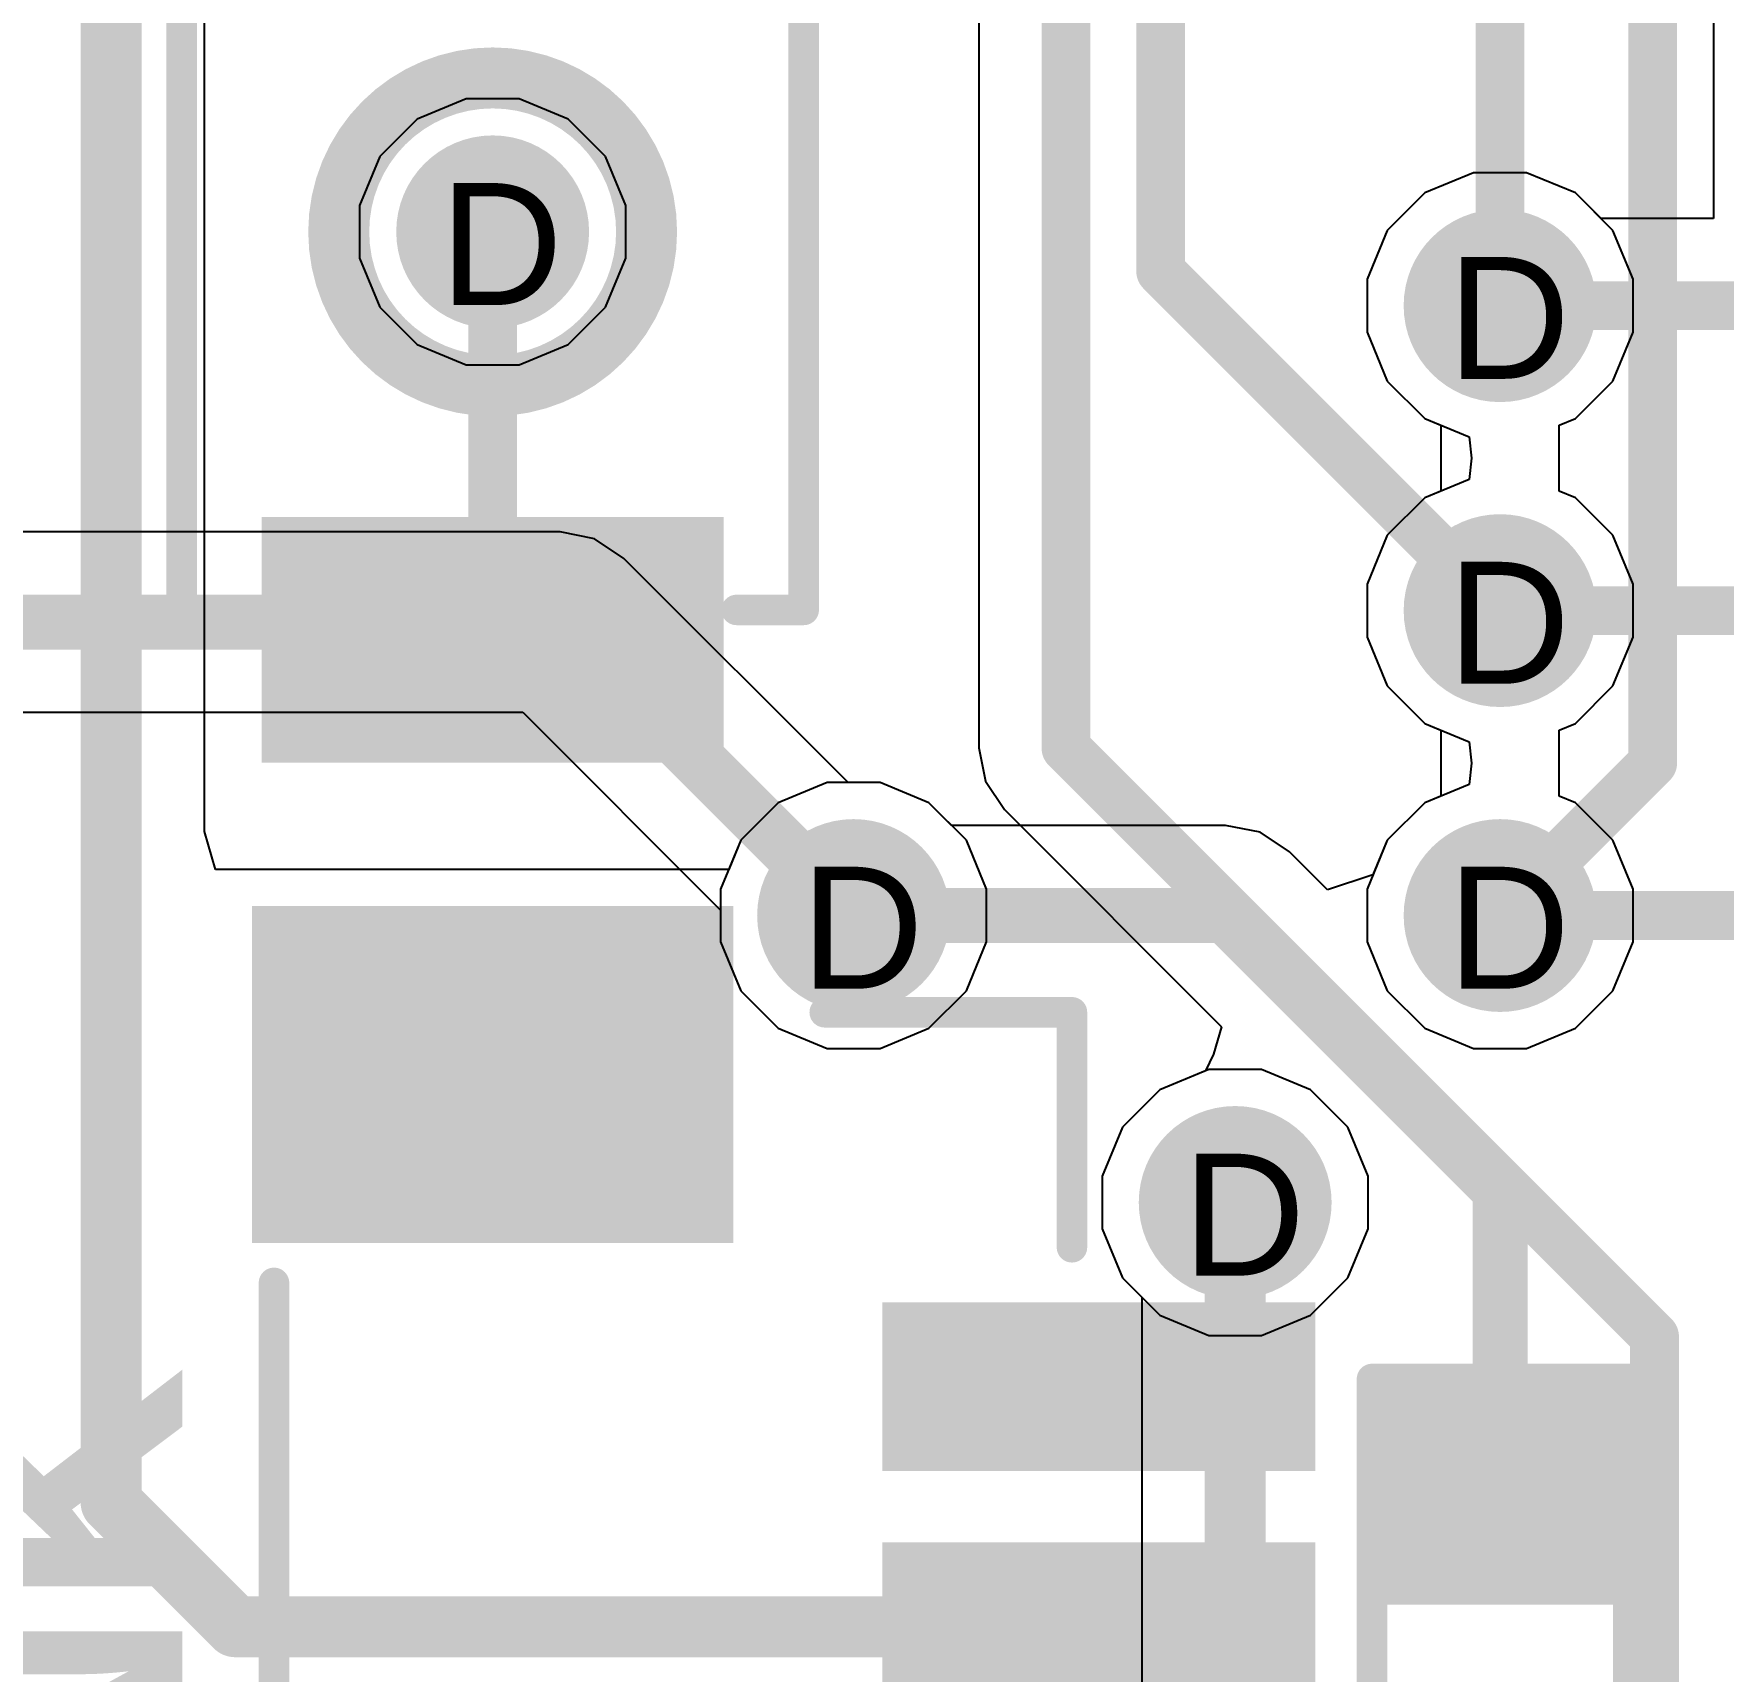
# Model space of a CAD drawing. Header units: inches. Extents: x 0 to 5032, y 0 to 5323.
# Drawn here: x 99.35 to 106.39, y 13.31 to 20.13 of the extents above; entities that cross this region are included whole.
import ezdxf

# ---------------------------------------------------------------- set-up
doc = ezdxf.new("R2010")
doc.units = ezdxf.units.IN
for name, color, linetype in [('Bottom Layer', 5, 'Continuous'), ('Bottom Solder', 6, 'Continuous'), ('Drill Drawing', 1, 'Continuous'), ('Layer 1', 16, 'Continuous'), ('Layer 2', 76, 'Continuous'), ('Top Layer', 1, 'Continuous'), ('Top Overlay', 2, 'Continuous'), ('Top Paste', 8, 'Continuous'), ('Top Solder', 216, 'Continuous'), ('Via Holes', 16, 'Continuous')]:
    doc.layers.add(name, color=color, linetype=linetype)
doc.styles.add('Arial', font='', dxfattribs={"height": 0.2})
doc.styles.add('Arial_Bold', font='', dxfattribs={"height": 0.2})
doc.styles.get('Arial').set_extended_font_data('Arial')
doc.styles.get('Arial_Bold').set_extended_font_data('Arial', bold=True)

# ---------------------------------------------------------------- blocks, each defined once
blk = doc.blocks.new('B3U_1000P_54')
at = {"layer": 'Top Layer'}
for points in [[(-2.10999959, 0.85999955), (-1.28999869, 0.85999955), (-1.28999869, -0.85999955), (-2.10999959, -0.85999955)], [(1.29000123, 0.85999955), (2.11000213, 0.85999955), (2.11000213, -0.85999955), (1.29000123, -0.85999955)]]:
    blk.add_hatch(color=1, dxfattribs=at).paths.add_polyline_path(points)
at = {"layer": 'Top Paste'}
for points in [[(-2.10999959, 0.85999955), (-1.28999869, 0.85999955), (-1.28999869, -0.85999955), (-2.10999959, -0.85999955)], [(1.29000123, 0.85999955), (2.11000213, 0.85999955), (2.11000213, -0.85999955), (1.29000123, -0.85999955)]]:
    blk.add_hatch(color=8, dxfattribs=at).paths.add_polyline_path(points)
at = {"layer": 'Top Solder'}
for points in [[(-2.21159959, 0.96159955), (-1.18839869, 0.96159955), (-1.18839869, -0.96159955), (-2.21159959, -0.96159955)], [(1.18840123, 0.96159955), (2.21160213, 0.96159955), (2.21160213, -0.96159955), (1.18840123, -0.96159955)]]:
    blk.add_hatch(color=216, dxfattribs=at).paths.add_polyline_path(points)
at = {"layer": 'Top Overlay'}
for points in [[(-1.5748, 1.2954, 0.127, 0.127, 0), (1.57480254, 1.2954, 0.127, 0.127, 0)], [(-1.5748, 1.2954, 0.127, 0.127, 0), (-1.5748, 1.016, 0.127, 0.127, 0)], [(1.57480254, 1.2954, 0.127, 0.127, 0), (1.57480254, 1.016, 0.127, 0.127, 0)], [(-1.5748, -1.016, 0.127, 0.127, 0), (-1.5748, -1.2954, 0.127, 0.127, 0)], [(1.57480254, -1.016, 0.127, 0.127, 0), (1.57480254, -1.2954, 0.127, 0.127, 0)], [(-1.5748, -1.2954, 0.127, 0.127, 0), (1.57480254, -1.2954, 0.127, 0.127, 0)]]:
    blk.add_lwpolyline(points, format="xyseb", dxfattribs=at)
for points in [[(-1.60655, 1.2954, 0.0635, 0.0635, 1), (-1.54305, 1.2954, 0.0635, 0.0635, 1)], [(-1.60655, 1.2954, 0.0635, 0.0635, 1), (-1.54305, 1.2954, 0.0635, 0.0635, 1)], [(1.54305254, 1.2954, 0.0635, 0.0635, 1), (1.60655254, 1.2954, 0.0635, 0.0635, 1)], [(1.54305254, 1.2954, 0.0635, 0.0635, 1), (1.60655254, 1.2954, 0.0635, 0.0635, 1)], [(-1.60655, 1.016, 0.0635, 0.0635, 1), (-1.54305, 1.016, 0.0635, 0.0635, 1)], [(1.54305254, 1.016, 0.0635, 0.0635, 1), (1.60655254, 1.016, 0.0635, 0.0635, 1)], [(0.64106806, 0, 0.254, 0.254, 1), (-0.64106806, 0, 0.254, 0.254, 1)], [(-0.7045680599999999, 0, 0.127, 0.127, 1), (-0.5775680599999999, 0, 0.127, 0.127, 1)], [(0.5775680599999999, 0, 0.127, 0.127, 1), (0.7045680599999999, 0, 0.127, 0.127, 1)], [(-1.60655, -1.016, 0.0635, 0.0635, 1), (-1.54305, -1.016, 0.0635, 0.0635, 1)], [(1.54305254, -1.016, 0.0635, 0.0635, 1), (1.60655254, -1.016, 0.0635, 0.0635, 1)], [(-1.60655, -1.2954, 0.0635, 0.0635, 1), (-1.54305, -1.2954, 0.0635, 0.0635, 1)], [(-1.60655, -1.2954, 0.0635, 0.0635, 1), (-1.54305, -1.2954, 0.0635, 0.0635, 1)], [(1.54305254, -1.2954, 0.0635, 0.0635, 1), (1.60655254, -1.2954, 0.0635, 0.0635, 1)], [(1.54305254, -1.2954, 0.0635, 0.0635, 1), (1.60655254, -1.2954, 0.0635, 0.0635, 1)]]:
    blk.add_lwpolyline(points, format="xyseb", close=True, dxfattribs=at)
blk = doc.blocks.new('R___0603_109')
at = {"layer": 'Top Layer'}
for points in [[(-0.3809999999999999, 0.4445), (-0.3809999999999999, -0.4445), (-1.143, -0.4445), (-1.143, 0.4445)], [(1.143, 0.4445), (1.143, -0.4445), (0.3809999999999999, -0.4445), (0.3809999999999999, 0.4445)]]:
    blk.add_hatch(color=1, dxfattribs=at).paths.add_polyline_path(points)
at = {"layer": 'Top Paste'}
for points in [[(-0.3809999999999999, 0.4445), (-0.3809999999999999, -0.4445), (-1.143, -0.4445), (-1.143, 0.4445)], [(1.143, 0.4445), (1.143, -0.4445), (0.3809999999999999, -0.4445), (0.3809999999999999, 0.4445)]]:
    blk.add_hatch(color=8, dxfattribs=at).paths.add_polyline_path(points)
at = {"layer": 'Top Solder'}
for points in [[(-0.2794, 0.5460999999999999), (-0.2794, -0.5460999999999999), (-1.2446, -0.5460999999999999), (-1.2446, 0.5460999999999999)], [(1.2446, 0.5460999999999999), (1.2446, -0.5460999999999999), (0.2794, -0.5460999999999999), (0.2794, 0.5460999999999999)]]:
    blk.add_hatch(color=216, dxfattribs=at).paths.add_polyline_path(points)
at = {"layer": 'Top Overlay'}
for points in [[(-1.2192, -0.5334, 0.127, 0.127, 0), (-1.2192, 0.5334, 0.127, 0.127, 0)], [(1.2192, 0.5334, 0.127, 0.127, 0), (-1.2192, 0.5334, 0.127, 0.127, 0)], [(1.2192, -0.5334, 0.127, 0.127, 0), (1.2192, 0.5334, 0.127, 0.127, 0)], [(1.2192, -0.5334, 0.127, 0.127, 0), (-1.2192, -0.5334, 0.127, 0.127, 0)]]:
    blk.add_lwpolyline(points, format="xyseb", dxfattribs=at)
for points in [[(-1.25095, 0.5334, 0.0635, 0.0635, 1), (-1.18745, 0.5334, 0.0635, 0.0635, 1)], [(-1.25095, 0.5334, 0.0635, 0.0635, 1), (-1.18745, 0.5334, 0.0635, 0.0635, 1)], [(1.18745, 0.5334, 0.0635, 0.0635, 1), (1.25095, 0.5334, 0.0635, 0.0635, 1)], [(1.18745, 0.5334, 0.0635, 0.0635, 1), (1.25095, 0.5334, 0.0635, 0.0635, 1)], [(-1.25095, -0.5334, 0.0635, 0.0635, 1), (-1.18745, -0.5334, 0.0635, 0.0635, 1)], [(-1.25095, -0.5334, 0.0635, 0.0635, 1), (-1.18745, -0.5334, 0.0635, 0.0635, 1)], [(1.18745, -0.5334, 0.0635, 0.0635, 1), (1.25095, -0.5334, 0.0635, 0.0635, 1)], [(1.18745, -0.5334, 0.0635, 0.0635, 1), (1.25095, -0.5334, 0.0635, 0.0635, 1)]]:
    blk.add_lwpolyline(points, format="xyseb", close=True, dxfattribs=at)
blk = doc.blocks.new('V________T______440')
at = {"layer": 'Top Layer'}
for points in [[(3.20000249, 2.16249885), (4.400002629999999, 2.16249885), (4.400002629999999, 0.36249991), (3.20000249, 0.36249991)], [(1.25000258, -0.46249971), (1.75000158, -0.46249971), (1.75000158, -2.06249905), (1.25000258, -2.06249905)], [(2.25000312, -0.46249971), (2.75000212, -0.46249971), (2.75000212, -2.06249905), (2.25000312, -2.06249905)]]:
    blk.add_hatch(color=1, dxfattribs=at).paths.add_polyline_path(points)
at = {"layer": 'Top Paste'}
for points in [[(3.20000249, 2.16249885), (4.400002629999999, 2.16249885), (4.400002629999999, 0.36249991), (3.20000249, 0.36249991)], [(1.25000258, -0.46249971), (1.75000158, -0.46249971), (1.75000158, -2.06249905), (1.25000258, -2.06249905)], [(2.25000312, -0.46249971), (2.75000212, -0.46249971), (2.75000212, -2.06249905), (2.25000312, -2.06249905)]]:
    blk.add_hatch(color=8, dxfattribs=at).paths.add_polyline_path(points)
at = {"layer": 'Top Solder'}
for points in [[(3.09840249, 2.26409885), (4.50160263, 2.26409885), (4.50160263, 0.26089991), (3.09840249, 0.26089991)], [(1.14840258, -0.36089971), (1.85160158, -0.36089971), (1.85160158, -2.16409905), (1.14840258, -2.16409905)], [(2.14840312, -0.36089971), (2.85160212, -0.36089971), (2.85160212, -2.16409905), (2.14840312, -2.16409905)]]:
    blk.add_hatch(color=216, dxfattribs=at).paths.add_polyline_path(points)
at = {"layer": 'Top Overlay'}
for points in [[(-2.884398599999999, 2.1731986, 0.127, 0.127, 0), (2.9322014, 2.1731986, 0.127, 0.127, 0)], [(4.059204479999999, -0.12040108, 0.127, 0.127, 0), (4.059204479999999, -1.15000024, 0.127, 0.127, 0)], [(3.08040532, -1.15000024, 0.127, 0.127, 0), (4.059204479999999, -1.15000024, 0.127, 0.127, 0)]]:
    blk.add_lwpolyline(points, format="xyseb", dxfattribs=at)
for points in [[(2.9004514, 2.1731986, 0.0635, 0.0635, 1), (2.9639514, 2.1731986, 0.0635, 0.0635, 1)], [(4.02745448, -0.12040108, 0.0635, 0.0635, 1), (4.09095448, -0.12040108, 0.0635, 0.0635, 1)], [(3.04865532, -1.15000024, 0.0635, 0.0635, 1), (3.11215532, -1.15000024, 0.0635, 0.0635, 1)], [(4.02745448, -1.15000024, 0.0635, 0.0635, 1), (4.09095448, -1.15000024, 0.0635, 0.0635, 1)], [(4.02745448, -1.15000024, 0.0635, 0.0635, 1), (4.09095448, -1.15000024, 0.0635, 0.0635, 1)]]:
    blk.add_lwpolyline(points, format="xyseb", close=True, dxfattribs=at)

msp = doc.modelspace()

# ---------------------------------------------------------------- hatches: boundary and pattern name
at = {"layer": 'Bottom Layer'}
h = msp.add_hatch(color=5, dxfattribs=at)
edge = h.paths.add_edge_path()
edge.add_arc((101.2653042, 19.30682448), 0.2999994, 0, 360)
h = msp.add_hatch(color=5, dxfattribs=at)
edge = h.paths.add_edge_path()
edge.add_arc((105.4608, 18.9992), 0.2999994, 0, 360)
h = msp.add_hatch(color=5, dxfattribs=at)
edge = h.paths.add_edge_path()
edge.add_arc((105.4608, 17.72920254), 0.2999994, 0, 360)
h = msp.add_hatch(color=5, dxfattribs=at)
edge = h.paths.add_edge_path()
edge.add_arc((102.7684, 16.4592), 0.2999994, 0, 360)
h = msp.add_hatch(color=5, dxfattribs=at)
edge = h.paths.add_edge_path()
edge.add_arc((105.4608, 16.4592), 0.2999994, 0, 360)
h = msp.add_hatch(color=5, dxfattribs=at)
edge = h.paths.add_edge_path()
edge.add_arc((104.35759672, 15.2640792), 0.2999994, 0, 360)
at = {"layer": 'Bottom Solder'}
h = msp.add_hatch(color=6, dxfattribs=at)
edge = h.paths.add_edge_path()
edge.add_arc((101.2653042, 19.30682448), 0.4015993999999999, 0, 360)
h = msp.add_hatch(color=6, dxfattribs=at)
edge = h.paths.add_edge_path()
edge.add_arc((105.4608, 18.9992), 0.4015993999999999, 0, 360)
h = msp.add_hatch(color=6, dxfattribs=at)
edge = h.paths.add_edge_path()
edge.add_arc((105.4608, 17.72920254), 0.4015993999999999, 0, 360)
h = msp.add_hatch(color=6, dxfattribs=at)
edge = h.paths.add_edge_path()
edge.add_arc((102.7684, 16.4592), 0.4015993999999999, 0, 360)
h = msp.add_hatch(color=6, dxfattribs=at)
edge = h.paths.add_edge_path()
edge.add_arc((105.4608, 16.4592), 0.4015993999999999, 0, 360)
h = msp.add_hatch(color=6, dxfattribs=at)
edge = h.paths.add_edge_path()
edge.add_arc((104.35759672, 15.2640792), 0.4015993999999999, 0, 360)
at = {"layer": 'Layer 1'}
h = msp.add_hatch(color=16, dxfattribs=at)
edge = h.paths.add_edge_path()
edge.add_arc((101.2653042, 19.30682448), 0.2999994, 0, 360)
h = msp.add_hatch(color=16, dxfattribs=at)
edge = h.paths.add_edge_path()
edge.add_arc((105.4608, 18.9992), 0.2999994, 0, 360)
h = msp.add_hatch(color=16, dxfattribs=at)
edge = h.paths.add_edge_path()
edge.add_arc((105.4608, 17.72920254), 0.2999994, 0, 360)
h = msp.add_hatch(color=16, dxfattribs=at)
edge = h.paths.add_edge_path()
edge.add_arc((102.7684, 16.4592), 0.2999994, 0, 360)
h = msp.add_hatch(color=16, dxfattribs=at)
edge = h.paths.add_edge_path()
edge.add_arc((105.4608, 16.4592), 0.2999994, 0, 360)
h = msp.add_hatch(color=16, dxfattribs=at)
edge = h.paths.add_edge_path()
edge.add_arc((104.35759672, 15.2640792), 0.2999994, 0, 360)
at = {"layer": 'Layer 2'}
h = msp.add_hatch(color=76, dxfattribs=at)
edge = h.paths.add_edge_path()
edge.add_arc((101.2653042, 19.30682448), 0.2999994, 0, 360)
h = msp.add_hatch(color=76, dxfattribs=at)
edge = h.paths.add_edge_path()
edge.add_arc((105.4608, 18.9992), 0.2999994, 0, 360)
h = msp.add_hatch(color=76, dxfattribs=at)
edge = h.paths.add_edge_path()
edge.add_arc((105.4608, 17.72920254), 0.2999994, 0, 360)
h = msp.add_hatch(color=76, dxfattribs=at)
edge = h.paths.add_edge_path()
edge.add_arc((102.7684, 16.4592), 0.2999994, 0, 360)
h = msp.add_hatch(color=76, dxfattribs=at)
edge = h.paths.add_edge_path()
edge.add_arc((105.4608, 16.4592), 0.2999994, 0, 360)
h = msp.add_hatch(color=76, dxfattribs=at)
edge = h.paths.add_edge_path()
edge.add_arc((104.35759672, 15.2640792), 0.2999994, 0, 360)
at = {"layer": 'Top Layer'}
h = msp.add_hatch(color=1, dxfattribs=at)
edge = h.paths.add_edge_path()
edge.add_arc((101.2653042, 19.30682448), 0.2999994, 0, 360)
h = msp.add_hatch(color=1, dxfattribs=at)
edge = h.paths.add_edge_path()
edge.add_arc((105.4608, 18.9992), 0.2999994, 0, 360)
h = msp.add_hatch(color=1, dxfattribs=at)
edge = h.paths.add_edge_path()
edge.add_arc((105.4608, 17.72920254), 0.2999994, 0, 360)
h = msp.add_hatch(color=1, dxfattribs=at)
edge = h.paths.add_edge_path()
edge.add_arc((102.7684, 16.4592), 0.2999994, 0, 360)
h = msp.add_hatch(color=1, dxfattribs=at)
edge = h.paths.add_edge_path()
edge.add_arc((105.4608, 16.4592), 0.2999994, 0, 360)
h = msp.add_hatch(color=1, dxfattribs=at)
edge = h.paths.add_edge_path()
edge.add_arc((104.35759672, 15.2640792), 0.2999994, 0, 360)
at = {"layer": 'Top Solder'}
h = msp.add_hatch(color=216, dxfattribs=at)
edge = h.paths.add_edge_path()
edge.add_arc((101.2653042, 19.30682448), 0.4015993999999999, 0, 360)
h = msp.add_hatch(color=216, dxfattribs=at)
edge = h.paths.add_edge_path()
edge.add_arc((105.4608, 18.9992), 0.4015993999999999, 0, 360)
h = msp.add_hatch(color=216, dxfattribs=at)
edge = h.paths.add_edge_path()
edge.add_arc((105.4608, 17.72920254), 0.4015993999999999, 0, 360)
h = msp.add_hatch(color=216, dxfattribs=at)
edge = h.paths.add_edge_path()
edge.add_arc((102.7684, 16.4592), 0.4015993999999999, 0, 360)
h = msp.add_hatch(color=216, dxfattribs=at)
edge = h.paths.add_edge_path()
edge.add_arc((105.4608, 16.4592), 0.4015993999999999, 0, 360)
h = msp.add_hatch(color=216, dxfattribs=at)
edge = h.paths.add_edge_path()
edge.add_arc((104.35759672, 15.2640792), 0.4015993999999999, 0, 360)
at = {"layer": 'Via Holes'}
h = msp.add_hatch(color=7, dxfattribs=at)
edge = h.paths.add_edge_path()
edge.add_arc((101.2653042, 19.30682448), 0.1499997, 0, 360)
h = msp.add_hatch(color=7, dxfattribs=at)
edge = h.paths.add_edge_path()
edge.add_arc((105.4608, 18.9992), 0.1499997, 0, 360)
h = msp.add_hatch(color=7, dxfattribs=at)
edge = h.paths.add_edge_path()
edge.add_arc((105.4608, 17.72920254), 0.1499997, 0, 360)
h = msp.add_hatch(color=7, dxfattribs=at)
edge = h.paths.add_edge_path()
edge.add_arc((102.7684, 16.4592), 0.1499997, 0, 360)
h = msp.add_hatch(color=7, dxfattribs=at)
edge = h.paths.add_edge_path()
edge.add_arc((105.4608, 16.4592), 0.1499997, 0, 360)
h = msp.add_hatch(color=7, dxfattribs=at)
edge = h.paths.add_edge_path()
edge.add_arc((104.35759672, 15.2640792), 0.1499997, 0, 360)

# ---------------------------------------------------------------- linework, layer by layer
at = {"layer": 'Bottom Layer'}
for p, q in [((103.29025062, 26.18990698), (103.29025062, 17.1570015)), ((101.54628408, 18.05683206), (93.85724942, 18.05683206)), ((101.68998712, 18.0282469), (101.54628408, 18.05683206)), ((101.81181314, 17.94684498), (101.68998712, 18.0282469)), ((102.74545872, 17.0131994), (101.81181314, 17.94684498)), ((98.91812322, 17.30579978), (101.3907421, 17.30579978)), ((101.3907421, 17.30579978), (102.2144006, 16.48214128)), ((103.29025062, 17.1570015), (103.29024808, 17.1569888)), ((103.29024808, 17.1569888), (103.31785026, 17.0182413)), ((102.8785979, 17.0131994), (102.74545872, 17.0131994)), ((103.08221446, 16.9288587), (102.8785979, 17.0131994)), ((103.31785026, 17.0182413), (103.39644294, 16.9006139)), ((103.2380587, 16.77301446), (103.08221446, 16.9288587)), ((103.39644294, 16.9006139), (104.30117824, 15.9958786)), ((103.3223994, 16.5693979), (103.2380587, 16.77301446)), ((103.3223994, 16.3490021), (103.3223994, 16.5693979)), ((102.2144006, 16.48214128), (102.2144006, 16.3490021)), ((102.2144006, 16.3490021), (102.2987413, 16.14538554)), ((103.2380587, 16.14538554), (103.3223994, 16.3490021)), ((102.2987413, 16.14538554), (102.45458554, 15.9895413)), ((103.08221446, 15.9895413), (103.2380587, 16.14538554)), ((102.45458554, 15.9895413), (102.6582021, 15.9052006)), ((102.8785979, 15.9052006), (103.08221446, 15.9895413)), ((104.30117824, 15.9958786), (104.26676886, 15.88211962)), ((102.6582021, 15.9052006), (102.8785979, 15.9052006)), ((104.26676886, 15.88211962), (104.23335008, 15.81225946)), ((104.23335008, 15.81225946), (104.04378226, 15.7337379)), ((104.04378226, 15.7337379), (103.88793802, 15.57789366)), ((103.88793802, 15.57789366), (103.80359732, 15.3742771)), ((103.80359732, 15.3742771), (103.80359732, 15.1538813)), ((103.80359732, 15.1538813), (103.88793802, 14.95026474)), ((103.88793802, 14.95026474), (103.96913166, 14.8690711)), ((103.96913166, 14.8690711), (103.96913166, 8.39032104))]:
    msp.add_line(p, q, dxfattribs=at)
for points in [[(103.65281784, 17.1569888, 0.2032, 0.2032, 0), (103.65281784, 26.18991968, 0.2032, 0.2032, 0)], [(104.04728746, 19.14271508, 0.2032, 0.2032, 0), (104.04728746, 25.78771576, 0.2032, 0.2032, 0)], [(105.4608, 18.9992, 0.2032, 0.2032, 0), (105.4608, 24.85947784, 0.2032, 0.2032, 0)], [(106.09641976, 17.09481976, 0.2032, 0.2032, 0), (106.09641976, 24.8404888, 0.2032, 0.2032, 0)], [(104.04728746, 19.14271508, 0.2032, 0.2032, 0), (105.4608, 17.72920254, 0.2032, 0.2032, 0)], [(93.44929239999999, 17.68131592, 0.2286, 0.2286, 0), (101.54628408, 17.68131592, 0.2286, 0.2286, 0)], [(101.54628408, 17.68131592, 0.2286, 0.2286, 0), (102.7684, 16.4592, 0.2286, 0.2286, 0)], [(103.65281784, 17.1569888, 0.2032, 0.2032, 0), (106.10406008, 14.70574656, 0.2032, 0.2032, 0)], [(105.4608, 16.4592, 0.2032, 0.2032, 0), (106.09641976, 17.09481976, 0.2032, 0.2032, 0)], [(104.35759672, 8.39032104, 0.254, 0.254, 0), (104.35759672, 15.2640792, 0.254, 0.254, 0)], [(106.10406008, 8.88173992, 0.2032, 0.2032, 0), (106.10406008, 14.70574656, 0.2032, 0.2032, 0)]]:
    msp.add_lwpolyline(points, format="xyseb", dxfattribs=at)
for points in [[(103.99648746, 19.14271508, 0.1016, 0.1016, 1), (104.09808746, 19.14271508, 0.1016, 0.1016, 1)], [(103.99648746, 19.14271508, 0.1016, 0.1016, 1), (104.09808746, 19.14271508, 0.1016, 0.1016, 1)], [(105.41, 18.9992, 0.1016, 0.1016, 1), (105.5116, 18.9992, 0.1016, 0.1016, 1)], [(105.41, 17.72920254, 0.1016, 0.1016, 1), (105.5116, 17.72920254, 0.1016, 0.1016, 1)], [(101.48913408, 17.68131592, 0.1143, 0.1143, 1), (101.60343408, 17.68131592, 0.1143, 0.1143, 1)], [(101.48913408, 17.68131592, 0.1143, 0.1143, 1), (101.60343408, 17.68131592, 0.1143, 0.1143, 1)], [(103.60201784, 17.1569888, 0.1016, 0.1016, 1), (103.70361784, 17.1569888, 0.1016, 0.1016, 1)], [(103.60201784, 17.1569888, 0.1016, 0.1016, 1), (103.70361784, 17.1569888, 0.1016, 0.1016, 1)], [(106.04561976, 17.09481976, 0.1016, 0.1016, 1), (106.14721976, 17.09481976, 0.1016, 0.1016, 1)], [(106.04561976, 17.09481976, 0.1016, 0.1016, 1), (106.14721976, 17.09481976, 0.1016, 0.1016, 1)], [(102.71125, 16.4592, 0.1143, 0.1143, 1), (102.82555, 16.4592, 0.1143, 0.1143, 1)], [(105.41, 16.4592, 0.1016, 0.1016, 1), (105.5116, 16.4592, 0.1016, 0.1016, 1)], [(104.29409672, 15.2640792, 0.127, 0.127, 1), (104.42109672, 15.2640792, 0.127, 0.127, 1)], [(106.05326008, 14.70574656, 0.1016, 0.1016, 1), (106.15486008, 14.70574656, 0.1016, 0.1016, 1)], [(106.05326008, 14.70574656, 0.1016, 0.1016, 1), (106.15486008, 14.70574656, 0.1016, 0.1016, 1)]]:
    msp.add_lwpolyline(points, format="xyseb", close=True, dxfattribs=at)
at = {"layer": 'Layer 1'}
for p, q in [((105.3506021, 19.5531994), (105.14698554, 19.4688587)), ((105.5709979, 19.5531994), (105.3506021, 19.5531994)), ((105.77461446, 19.4688587), (105.5709979, 19.5531994)), ((105.14698554, 19.4688587), (104.9911413, 19.31301446)), ((105.9304587, 19.31301446), (105.77461446, 19.4688587)), ((104.9911413, 19.31301446), (104.9068006, 19.1093979)), ((106.0147994, 19.1093979), (105.9304587, 19.31301446)), ((104.9068006, 19.1093979), (104.9068006, 18.8890021)), ((106.0147994, 18.8890021), (106.0147994, 19.1093979)), ((104.9068006, 18.8890021), (104.9911413, 18.68538554)), ((105.9304587, 18.68538554), (106.0147994, 18.8890021)), ((104.9911413, 18.68538554), (105.14698554, 18.5295413)), ((105.77461446, 18.5295413), (105.9304587, 18.68538554)), ((105.14698554, 18.5295413), (105.21428284, 18.5016648)), ((105.70731716, 18.5016648), (105.77461446, 18.5295413)), ((105.21428284, 18.5016648), (105.21428284, 18.22673774)), ((105.70731716, 18.22673774), (105.70731716, 18.5016648)), ((105.21428284, 18.22673774), (105.14698554, 18.19886124)), ((105.77461446, 18.19886124), (105.70731716, 18.22673774)), ((105.14698554, 18.19886124), (104.9911413, 18.043017)), ((105.9304587, 18.043017), (105.77461446, 18.19886124)), ((104.9911413, 18.043017), (104.9068006, 17.83940044)), ((106.0147994, 17.83940044), (105.9304587, 18.043017)), ((104.9068006, 17.83940044), (104.9068006, 17.61900464)), ((106.0147994, 17.61900464), (106.0147994, 17.83940044)), ((104.9068006, 17.61900464), (104.9911413, 17.41538808)), ((105.9304587, 17.41538808), (106.0147994, 17.61900464)), ((104.9911413, 17.41538808), (105.14698554, 17.25954384)), ((105.77461446, 17.25954384), (105.9304587, 17.41538808)), ((105.14698554, 17.25954384), (105.21429046, 17.2316648)), ((105.70730954, 17.2316648), (105.77461446, 17.25954384)), ((105.21429046, 17.2316648), (105.21429046, 16.95673774)), ((105.70730954, 16.95673774), (105.70730954, 17.2316648)), ((102.6582021, 17.0131994), (102.45458554, 16.9288587)), ((102.8785979, 17.0131994), (102.6582021, 17.0131994)), ((103.08221446, 16.9288587), (102.8785979, 17.0131994)), ((105.21429046, 16.95673774), (105.14698554, 16.9288587)), ((105.77461446, 16.9288587), (105.70730954, 16.95673774)), ((102.45458554, 16.9288587), (102.2987413, 16.77301446)), ((103.2380587, 16.77301446), (103.08221446, 16.9288587)), ((105.14698554, 16.9288587), (104.9911413, 16.77301446)), ((105.9304587, 16.77301446), (105.77461446, 16.9288587)), ((102.2987413, 16.77301446), (102.2144006, 16.5693979)), ((103.3223994, 16.5693979), (103.2380587, 16.77301446)), ((104.9911413, 16.77301446), (104.9068006, 16.5693979)), ((106.0147994, 16.5693979), (105.9304587, 16.77301446)), ((102.2144006, 16.5693979), (102.2144006, 16.3490021)), ((103.3223994, 16.3490021), (103.3223994, 16.5693979)), ((104.9068006, 16.5693979), (104.9068006, 16.3490021)), ((106.0147994, 16.3490021), (106.0147994, 16.5693979)), ((102.2144006, 16.3490021), (102.2987413, 16.14538554)), ((103.2380587, 16.14538554), (103.3223994, 16.3490021)), ((104.9068006, 16.3490021), (104.9911413, 16.14538554)), ((105.9304587, 16.14538554), (106.0147994, 16.3490021)), ((102.2987413, 16.14538554), (102.45458554, 15.9895413)), ((103.08221446, 15.9895413), (103.2380587, 16.14538554)), ((104.9911413, 16.14538554), (105.14698554, 15.9895413)), ((105.77461446, 15.9895413), (105.9304587, 16.14538554)), ((102.45458554, 15.9895413), (102.6582021, 15.9052006)), ((102.8785979, 15.9052006), (103.08221446, 15.9895413)), ((105.14698554, 15.9895413), (105.3506021, 15.9052006)), ((105.5709979, 15.9052006), (105.77461446, 15.9895413)), ((102.6582021, 15.9052006), (102.8785979, 15.9052006)), ((105.3506021, 15.9052006), (105.5709979, 15.9052006)), ((104.24739882, 15.8180786), (104.04378226, 15.7337379)), ((104.46779462, 15.8180786), (104.24739882, 15.8180786)), ((104.67141118, 15.7337379), (104.46779462, 15.8180786)), ((104.04378226, 15.7337379), (103.88793802, 15.57789366)), ((104.82725542, 15.57789366), (104.67141118, 15.7337379)), ((103.88793802, 15.57789366), (103.80359732, 15.3742771)), ((104.91159612, 15.3742771), (104.82725542, 15.57789366)), ((103.80359732, 15.3742771), (103.80359732, 15.1538813)), ((104.91159612, 15.1538813), (104.91159612, 15.3742771)), ((103.80359732, 15.1538813), (103.88793802, 14.95026474)), ((104.82725542, 14.95026474), (104.91159612, 15.1538813)), ((103.88793802, 14.95026474), (104.04378226, 14.7944205)), ((104.67141118, 14.7944205), (104.82725542, 14.95026474)), ((104.04378226, 14.7944205), (104.24739882, 14.7100798)), ((104.46779462, 14.7100798), (104.67141118, 14.7944205)), ((104.24739882, 14.7100798), (104.46779462, 14.7100798))]:
    msp.add_line(p, q, dxfattribs=at)
at = {"layer": 'Layer 2'}
for p, q in [((101.1551063, 19.86082388), (100.95148974, 19.77648318)), ((101.3755021, 19.86082388), (101.1551063, 19.86082388)), ((101.57911866, 19.77648318), (101.3755021, 19.86082388)), ((100.95148974, 19.77648318), (100.7956455, 19.62063894)), ((101.7349629, 19.62063894), (101.57911866, 19.77648318)), ((100.7956455, 19.62063894), (100.7113048, 19.41702238)), ((101.8193036, 19.41702238), (101.7349629, 19.62063894)), ((105.3506021, 19.5531994), (105.14698554, 19.4688587)), ((105.5709979, 19.5531994), (105.3506021, 19.5531994)), ((105.77461446, 19.4688587), (105.5709979, 19.5531994)), ((105.14698554, 19.4688587), (104.9911413, 19.31301446)), ((105.9304587, 19.31301446), (105.77461446, 19.4688587)), ((100.7113048, 19.41702238), (100.7113048, 19.19662658)), ((101.8193036, 19.19662658), (101.8193036, 19.41702238)), ((104.9911413, 19.31301446), (104.9068006, 19.1093979)), ((106.0147994, 19.1093979), (105.9304587, 19.31301446)), ((100.7113048, 19.19662658), (100.7956455, 18.99301002)), ((101.7349629, 18.99301002), (101.8193036, 19.19662658)), ((104.9068006, 19.1093979), (104.9068006, 18.8890021)), ((106.0147994, 18.8890021), (106.0147994, 19.1093979)), ((100.7956455, 18.99301002), (100.95148974, 18.83716578)), ((101.57911866, 18.83716578), (101.7349629, 18.99301002)), ((104.9068006, 18.8890021), (104.9911413, 18.68538554)), ((105.9304587, 18.68538554), (106.0147994, 18.8890021)), ((100.95148974, 18.83716578), (101.1551063, 18.75282508)), ((101.3755021, 18.75282508), (101.57911866, 18.83716578)), ((101.1551063, 18.75282508), (101.3755021, 18.75282508)), ((104.9911413, 18.68538554), (105.14698554, 18.5295413)), ((105.77461446, 18.5295413), (105.9304587, 18.68538554)), ((105.14698554, 18.5295413), (105.21428284, 18.5016648)), ((105.70731716, 18.5016648), (105.77461446, 18.5295413)), ((105.21428284, 18.5016648), (105.21428284, 18.22673774)), ((105.70731716, 18.22673774), (105.70731716, 18.5016648)), ((105.21428284, 18.22673774), (105.14698554, 18.19886124)), ((105.77461446, 18.19886124), (105.70731716, 18.22673774)), ((105.14698554, 18.19886124), (104.9911413, 18.043017)), ((105.9304587, 18.043017), (105.77461446, 18.19886124)), ((104.9911413, 18.043017), (104.9068006, 17.83940044)), ((106.0147994, 17.83940044), (105.9304587, 18.043017)), ((104.9068006, 17.83940044), (104.9068006, 17.61900464)), ((106.0147994, 17.61900464), (106.0147994, 17.83940044)), ((104.9068006, 17.61900464), (104.9911413, 17.41538808)), ((105.9304587, 17.41538808), (106.0147994, 17.61900464)), ((104.9911413, 17.41538808), (105.14698554, 17.25954384)), ((105.77461446, 17.25954384), (105.9304587, 17.41538808)), ((105.14698554, 17.25954384), (105.21429046, 17.2316648)), ((105.70730954, 17.2316648), (105.77461446, 17.25954384)), ((105.21429046, 17.2316648), (105.21429046, 16.95673774)), ((105.70730954, 16.95673774), (105.70730954, 17.2316648)), ((102.6582021, 17.0131994), (102.45458554, 16.9288587)), ((102.8785979, 17.0131994), (102.6582021, 17.0131994)), ((103.08221446, 16.9288587), (102.8785979, 17.0131994)), ((105.21429046, 16.95673774), (105.14698554, 16.9288587)), ((105.77461446, 16.9288587), (105.70730954, 16.95673774)), ((102.45458554, 16.9288587), (102.2987413, 16.77301446)), ((103.2380587, 16.77301446), (103.08221446, 16.9288587)), ((105.14698554, 16.9288587), (104.9911413, 16.77301446)), ((105.9304587, 16.77301446), (105.77461446, 16.9288587)), ((102.2987413, 16.77301446), (102.2144006, 16.5693979)), ((103.3223994, 16.5693979), (103.2380587, 16.77301446)), ((104.9911413, 16.77301446), (104.9068006, 16.5693979)), ((106.0147994, 16.5693979), (105.9304587, 16.77301446)), ((102.2144006, 16.5693979), (102.2144006, 16.3490021)), ((103.3223994, 16.3490021), (103.3223994, 16.5693979)), ((104.9068006, 16.5693979), (104.9068006, 16.3490021)), ((106.0147994, 16.3490021), (106.0147994, 16.5693979)), ((102.2144006, 16.3490021), (102.2987413, 16.14538554)), ((103.2380587, 16.14538554), (103.3223994, 16.3490021)), ((104.9068006, 16.3490021), (104.9911413, 16.14538554)), ((105.9304587, 16.14538554), (106.0147994, 16.3490021)), ((102.2987413, 16.14538554), (102.45458554, 15.9895413)), ((103.08221446, 15.9895413), (103.2380587, 16.14538554)), ((104.9911413, 16.14538554), (105.14698554, 15.9895413)), ((105.77461446, 15.9895413), (105.9304587, 16.14538554)), ((102.45458554, 15.9895413), (102.6582021, 15.9052006)), ((102.8785979, 15.9052006), (103.08221446, 15.9895413)), ((105.14698554, 15.9895413), (105.3506021, 15.9052006)), ((105.5709979, 15.9052006), (105.77461446, 15.9895413)), ((102.6582021, 15.9052006), (102.8785979, 15.9052006)), ((105.3506021, 15.9052006), (105.5709979, 15.9052006)), ((104.24739882, 15.8180786), (104.04378226, 15.7337379)), ((104.46779462, 15.8180786), (104.24739882, 15.8180786)), ((104.67141118, 15.7337379), (104.46779462, 15.8180786)), ((104.04378226, 15.7337379), (103.88793802, 15.57789366)), ((104.82725542, 15.57789366), (104.67141118, 15.7337379)), ((103.88793802, 15.57789366), (103.80359732, 15.3742771)), ((104.91159612, 15.3742771), (104.82725542, 15.57789366)), ((103.80359732, 15.3742771), (103.80359732, 15.1538813)), ((104.91159612, 15.1538813), (104.91159612, 15.3742771)), ((103.80359732, 15.1538813), (103.88793802, 14.95026474)), ((104.82725542, 14.95026474), (104.91159612, 15.1538813)), ((103.88793802, 14.95026474), (104.04378226, 14.7944205)), ((104.67141118, 14.7944205), (104.82725542, 14.95026474)), ((104.04378226, 14.7944205), (104.24739882, 14.7100798)), ((104.46779462, 14.7100798), (104.67141118, 14.7944205)), ((104.24739882, 14.7100798), (104.46779462, 14.7100798))]:
    msp.add_line(p, q, dxfattribs=at)
at = {"layer": 'Top Layer'}
for p, q in [((106.3498, 20.8407), (106.3498, 19.36176722)), ((100.06490274, 16.80957776), (100.06490274, 20.20081558)), ((105.3506021, 19.5531994), (105.14698554, 19.4688587)), ((105.5709979, 19.5531994), (105.3506021, 19.5531994)), ((105.77461446, 19.4688587), (105.5709979, 19.5531994)), ((105.14698554, 19.4688587), (104.9911413, 19.31301446)), ((105.88170594, 19.36176722), (105.77461446, 19.4688587)), ((106.3498, 19.36176722), (105.88170594, 19.36176722)), ((104.9911413, 19.31301446), (104.9068006, 19.1093979)), ((104.9068006, 19.1093979), (104.9068006, 18.8890021)), ((104.9068006, 18.8890021), (104.9911413, 18.68538554)), ((104.9911413, 18.68538554), (105.14698554, 18.5295413)), ((105.14698554, 18.5295413), (105.3315267, 18.45310254)), ((105.3315267, 18.45310254), (105.34150636, 18.3642)), ((105.34150636, 18.3642), (105.3315267, 18.2753)), ((105.3315267, 18.2753), (105.14698554, 18.19886124)), ((105.14698554, 18.19886124), (104.9911413, 18.043017)), ((104.9911413, 18.043017), (104.9068006, 17.83940044)), ((104.9068006, 17.83940044), (104.9068006, 17.61900464)), ((104.9068006, 17.61900464), (104.9911413, 17.41538808)), ((104.9911413, 17.41538808), (105.14698554, 17.25954384)), ((105.14698554, 17.25954384), (105.33153178, 17.18310254)), ((105.33153178, 17.18310254), (105.3415089, 17.0942)), ((105.3415089, 17.0942), (105.33153178, 17.0053)), ((102.6582021, 17.0131994), (102.45458554, 16.9288587)), ((102.8785979, 17.0131994), (102.6582021, 17.0131994)), ((103.08221446, 16.9288587), (102.8785979, 17.0131994)), ((105.33153178, 17.0053), (105.14698554, 16.9288587)), ((102.45458554, 16.9288587), (102.2987413, 16.77301446)), ((103.17635702, 16.83471614), (103.08221446, 16.9288587)), ((105.14698554, 16.9288587), (104.9911413, 16.77301446)), ((104.3178, 16.83471614), (103.17635702, 16.83471614)), ((104.46150304, 16.80613098), (104.3178, 16.83471614)), ((100.11130854, 16.65099794), (100.06490274, 16.80957776)), ((102.2987413, 16.77301446), (102.24820038, 16.65099794)), ((104.58332906, 16.72472906), (104.46150304, 16.80613098)), ((104.9911413, 16.77301446), (104.93120238, 16.62830558)), ((104.74253372, 16.5655244), (104.58332906, 16.72472906)), ((102.24820038, 16.65099794), (100.11130854, 16.65099794)), ((104.93120238, 16.62830558), (104.74253372, 16.5655244))]:
    msp.add_line(p, q, dxfattribs=at)
for points in [[(99.67643767999999, 14.01396232, 0.254, 0.254, 0), (99.67643767999999, 20.61584904, 0.254, 0.254, 0)], [(101.2653042, 17.60682534, 0.2032, 0.2032, 0), (101.2653042, 19.30682448, 0.2032, 0.2032, 0)], [(105.4608, 18.9992, 0.2032, 0.2032, 0), (106.9848, 18.9992, 0.2032, 0.2032, 0)], [(105.4608, 17.72920254, 0.2032, 0.2032, 0), (106.9848, 17.72920254, 0.2032, 0.2032, 0)], [(102.7684, 16.4592, 0.2286, 0.2286, 0), (104.3178, 16.4592, 0.2286, 0.2286, 0)], [(104.3178, 16.4592, 0.2286, 0.2286, 0), (105.4608, 15.3162, 0.2286, 0.2286, 0)], [(105.4608, 16.4592, 0.2032, 0.2032, 0), (106.9848, 16.4592, 0.2032, 0.2032, 0)], [(105.4608, 14.07179812, 0.2286, 0.2286, 0), (105.4608, 15.3162, 0.2286, 0.2286, 0)], [(104.35759672, 14.6199987, 0.254, 0.254, 0), (104.35759672, 15.2640792, 0.254, 0.254, 0)], [(104.23459722, 14.4969992, 0.254, 0.254, 0), (104.35759672, 14.6199987, 0.254, 0.254, 0)], [(103.79030296, 14.4969992, 0.254, 0.254, 0), (104.23459722, 14.4969992, 0.254, 0.254, 0)], [(99.67643767999999, 14.01396232, 0.254, 0.254, 0), (100.19340134, 13.49699866, 0.254, 0.254, 0)], [(100.19340134, 13.49699866, 0.254, 0.254, 0), (103.79030296, 13.49699866, 0.254, 0.254, 0)]]:
    msp.add_lwpolyline(points, format="xyseb", dxfattribs=at)
for points in [[(101.2145042, 19.30682448, 0.1016, 0.1016, 1), (101.3161042, 19.30682448, 0.1016, 0.1016, 1)], [(105.41, 18.9992, 0.1016, 0.1016, 1), (105.5116, 18.9992, 0.1016, 0.1016, 1)], [(105.41, 17.72920254, 0.1016, 0.1016, 1), (105.5116, 17.72920254, 0.1016, 0.1016, 1)], [(101.2145042, 17.60682534, 0.1016, 0.1016, 1), (101.3161042, 17.60682534, 0.1016, 0.1016, 1)], [(102.71125, 16.4592, 0.1143, 0.1143, 1), (102.82555, 16.4592, 0.1143, 0.1143, 1)], [(104.26065, 16.4592, 0.1143, 0.1143, 1), (104.37495, 16.4592, 0.1143, 0.1143, 1)], [(104.26065, 16.4592, 0.1143, 0.1143, 1), (104.37495, 16.4592, 0.1143, 0.1143, 1)], [(105.41, 16.4592, 0.1016, 0.1016, 1), (105.5116, 16.4592, 0.1016, 0.1016, 1)], [(105.40365, 15.3162, 0.1143, 0.1143, 1), (105.51795, 15.3162, 0.1143, 0.1143, 1)], [(105.40365, 15.3162, 0.1143, 0.1143, 1), (105.51795, 15.3162, 0.1143, 0.1143, 1)], [(104.29409672, 15.2640792, 0.127, 0.127, 1), (104.42109672, 15.2640792, 0.127, 0.127, 1)], [(104.29409672, 14.6199987, 0.127, 0.127, 1), (104.42109672, 14.6199987, 0.127, 0.127, 1)], [(104.29409672, 14.6199987, 0.127, 0.127, 1), (104.42109672, 14.6199987, 0.127, 0.127, 1)], [(103.72680296, 14.4969992, 0.127, 0.127, 1), (103.85380296, 14.4969992, 0.127, 0.127, 1)], [(104.17109722, 14.4969992, 0.127, 0.127, 1), (104.29809722, 14.4969992, 0.127, 0.127, 1)], [(104.17109722, 14.4969992, 0.127, 0.127, 1), (104.29809722, 14.4969992, 0.127, 0.127, 1)], [(105.40365, 14.07179812, 0.1143, 0.1143, 1), (105.51795, 14.07179812, 0.1143, 0.1143, 1)], [(99.61293767999999, 14.01396232, 0.127, 0.127, 1), (99.73993768, 14.01396232, 0.127, 0.127, 1)], [(99.61293767999999, 14.01396232, 0.127, 0.127, 1), (99.73993768, 14.01396232, 0.127, 0.127, 1)], [(100.12990134, 13.49699866, 0.127, 0.127, 1), (100.25690134, 13.49699866, 0.127, 0.127, 1)], [(100.12990134, 13.49699866, 0.127, 0.127, 1), (100.25690134, 13.49699866, 0.127, 0.127, 1)], [(103.72680296, 13.49699866, 0.127, 0.127, 1), (103.85380296, 13.49699866, 0.127, 0.127, 1)]]:
    msp.add_lwpolyline(points, format="xyseb", close=True, dxfattribs=at)

# ---------------------------------------------------------------- block references
for name, p, rotation in [('B3U_1000P_54', (101.2653042, 19.30682448), 90), ('V________T______440', (102.52780358, 11.99699658), 90), ('R___0603_109', (105.4608, 13.30979812), 270)]:
    msp.add_blockref(name, p, dxfattribs=dict(rotation=rotation))

# ---------------------------------------------------------------- texts
at = {"layer": 'Drill Drawing', "style": 'Arial'}
for p in [(101.0452259, 19.0021083), (105.2407217, 18.69448382), (105.2407217, 17.42448636), (102.5483217, 16.15448382), (105.2407217, 16.15448382), (104.13751842, 14.95936302)]:
    msp.add_text('D', height=0.508, dxfattribs=at).set_placement(p)
at = {"layer": 'Top Overlay', "style": 'Arial_Bold'}
msp.add_text('VOLTLINK', height=1.00000054, rotation=90, dxfattribs=at).set_placement((99.97300807999999, 7.59742448))

doc.saveas('drawing.dxf')
